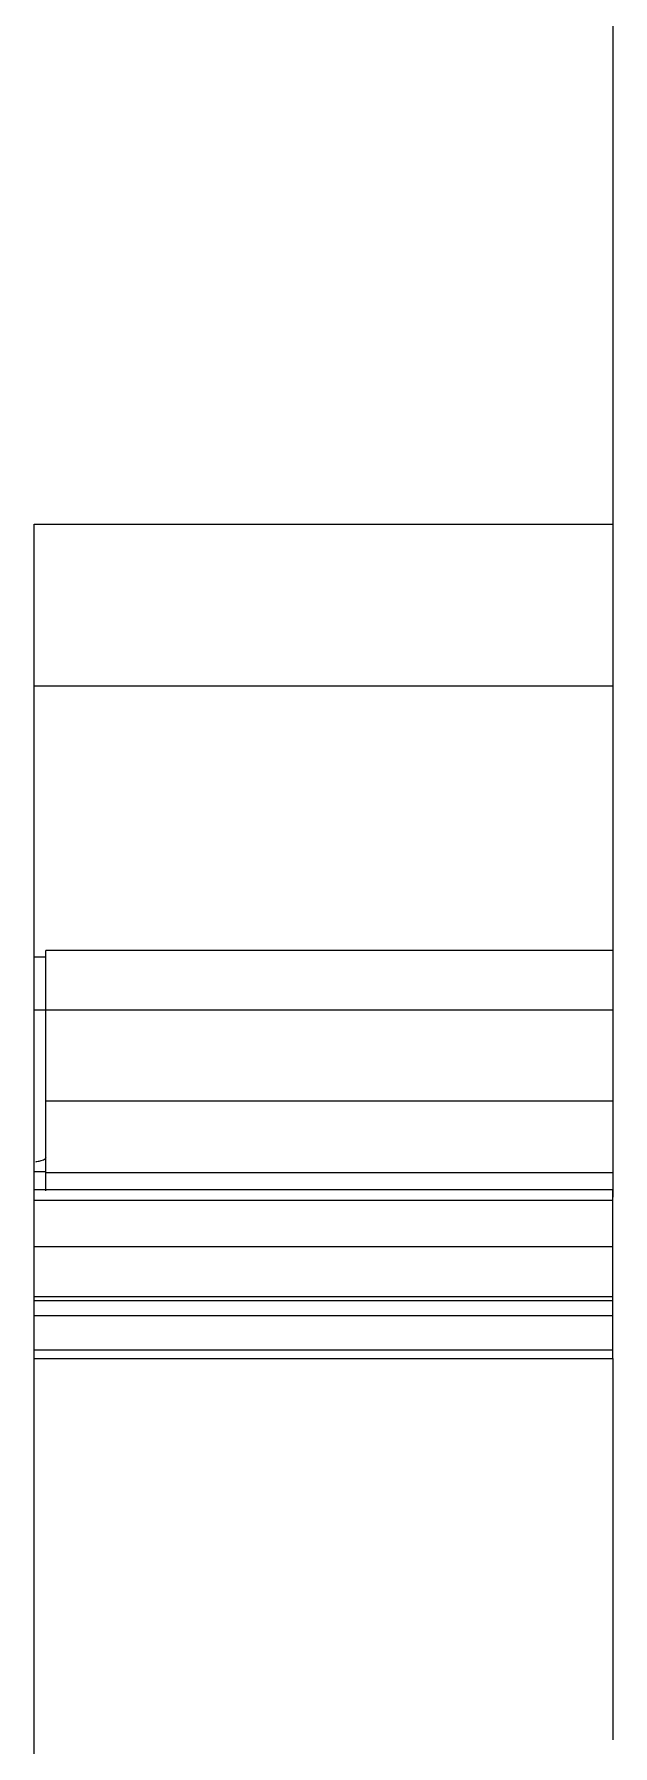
# Model space of a CAD drawing. Header units: millimetres. Extents: x 0 to 594, y 0 to 420.
# Drawn here: x 265.17 to 270.17, y 54.35 to 69.14 of the extents above; entities that cross this region are included whole.
import ezdxf

# ---------------------------------------------------------------- set-up
doc = ezdxf.new("R2010")
doc.units = ezdxf.units.MM
doc.layers.add('1', color=7, linetype='Continuous')

msp = doc.modelspace()

# ---------------------------------------------------------------- linework, layer by layer
at = {"layer": '1', "color": 7, "linetype": 'Continuous', "lineweight": 13}
for p, q in [((270.171, 169.609), (270.171, 64.909)), ((265.171, 51.859), (265.171, 64.909)), ((270.171, 64.909), (270.171, 63.509)), ((265.171, 63.509), (270.171, 63.509)), ((270.171, 63.509), (270.171, 61.222)), ((265.171, 61.168), (265.271, 61.168)), ((265.271, 60.706), (265.271, 61.222)), ((270.171, 61.222), (265.271, 61.222)), ((270.171, 61.222), (270.171, 60.706)), ((265.171, 60.709), (265.271, 60.709)), ((265.271, 59.921), (265.271, 60.706)), ((270.171, 60.706), (270.171, 59.921)), ((265.271, 59.299), (265.271, 59.921)), ((265.271, 59.309), (265.171, 59.309)), ((270.171, 59.309), (270.171, 59.152)), ((270.171, 59.152), (265.171, 59.152)), ((270.171, 59.065), (270.171, 59.152)), ((270.171, 58.663), (270.171, 59.065)), ((270.171, 58.23), (270.171, 58.663)), ((270.171, 58.198), (270.171, 58.23)), ((270.171, 58.068), (270.171, 58.198)), ((270.171, 57.771), (270.171, 58.068)), ((270.171, 57.695), (270.171, 57.771)), ((270.171, 57.695), (270.171, 54.399))]:
    msp.add_line(p, q, dxfattribs=at)
at = {"layer": '1', "color": 7, "linetype": 'Continuous', "lineweight": 25}
for p, q in [((265.171, 64.909), (270.171, 64.909)), ((270.171, 60.706), (265.271, 60.706)), ((270.171, 59.921), (265.271, 59.921)), ((270.171, 59.299), (265.271, 59.299)), ((265.171, 59.065), (270.171, 59.065)), ((265.171, 58.663), (270.171, 58.663)), ((265.171, 58.23), (270.171, 58.23)), ((265.171, 58.198), (270.171, 58.198)), ((265.171, 58.068), (270.171, 58.068)), ((265.171, 57.771), (270.171, 57.771)), ((265.171, 57.695), (270.171, 57.695))]:
    msp.add_line(p, q, dxfattribs=at)
at = {"layer": '1', "color": 7, "linetype": 'Continuous', "lineweight": 13}
msp.add_open_spline([(270.171, 59.921), (270.171, 59.714), (270.171, 59.507), (270.171, 59.299)], degree=3, dxfattribs=at)
for points, knots in [([(265.271, 59.429), (265.271, 59.423), (265.264, 59.417), (265.245, 59.408), (265.237, 59.406), (265.218, 59.4), (265.207, 59.398), (265.19, 59.395), (265.186, 59.394), (265.181, 59.393)], [0, 0, 0, 0, 0.45919, 0.45919, 0.688784, 0.688784, 0.918379, 0.918379, 1, 1, 1, 1]), ([(265.271, 59.145), (265.271, 59.161), (265.271, 59.205), (265.271, 59.262), (265.271, 59.299)], [0, 0, 0, 0, 0.424304, 1, 1, 1, 1]), ([(270.171, 59.299), (270.171, 59.262), (270.171, 59.196), (270.171, 59.124), (270.171, 59.092), (270.171, 59.088), (270.171, 59.089)], [0, 0, 0, 0, 0.28962, 0.57924, 0.86886, 1, 1, 1, 1])]:
    msp.add_open_spline(points, degree=3, knots=knots, dxfattribs=at)

doc.saveas('drawing.dxf')
